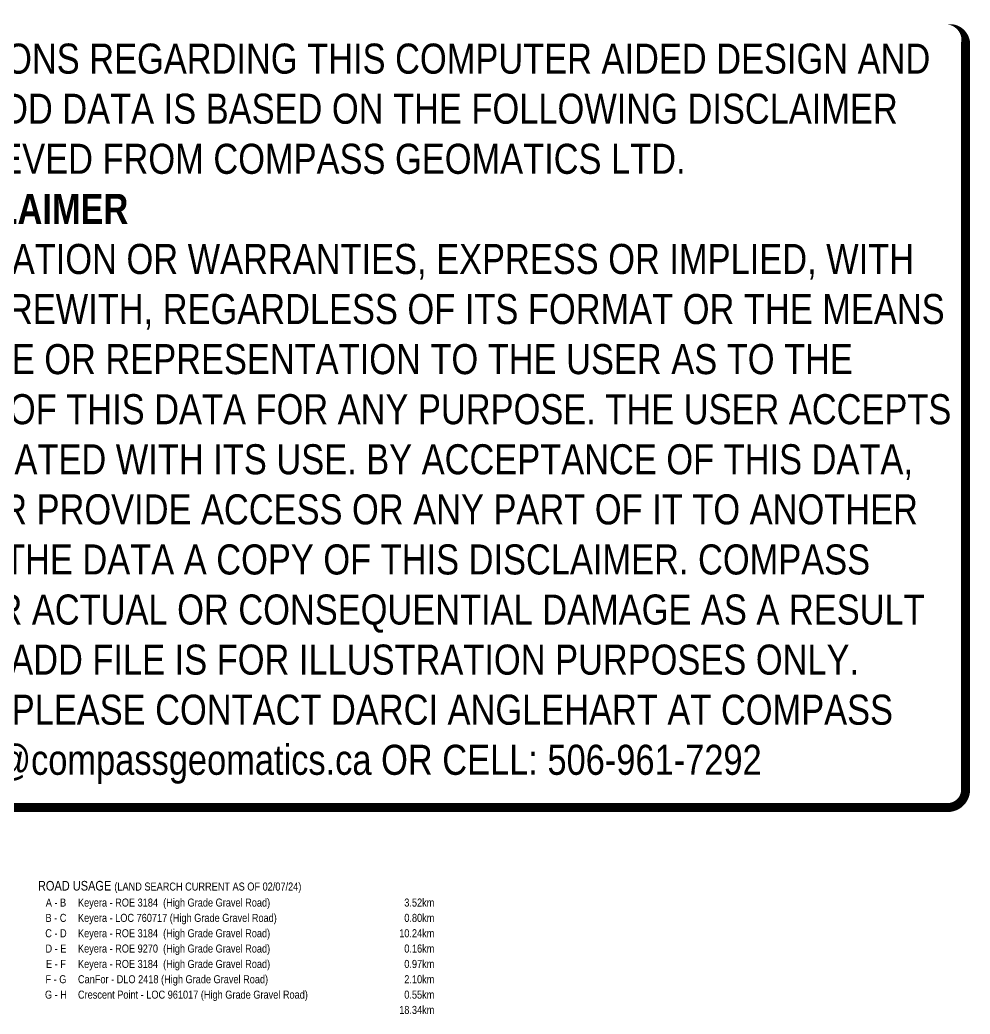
# Model space of a CAD drawing. Extents: x 506959 to 509328, y 6024157 to 6025982.
# Drawn here: x 508142 to 509328, y 6024741 to 6025982 of the extents above; entities that cross this region are included whole.
import ezdxf

# ---------------------------------------------------------------- set-up
doc = ezdxf.new("R2010")
doc.units = 0
doc.header["$LTSCALE"] = 5
doc.linetypes.add('foc-ACCESSROAD', pattern=[3.75, 2.5, -1.25])
doc.layers.add('C-AR', color=13, linetype='foc-ACCESSROAD')
doc.layers.add('CG-NOTES', color=7, linetype='Continuous')
doc.layers.add('DISCLAIMER', color=7, linetype='Continuous', plot=False)
doc.styles.add('0', font='ARIALN.TTF')
doc.styles.add('80', font='ARIALN.TTF', dxfattribs={"height": 10})
doc.styles.add('BOLD', font='ARIALNB.TTF')

# ---------------------------------------------------------------- blocks, each defined once
blk = doc.blocks.new('*T430')
at = {"layer": 'CG-NOTES', "color": 154, "transparency": 16777216, "insert": (2.5, -2.3), "char_height": 11.9938, "width": 494.951, "attachment_point": 1, "style": 'BOLD'}
blk.add_mtext('{\\fArial Narrow|b0|i0|c0|p34;\\C14;ROAD USAGE\\fArial Narrow|b1|i0|c0|p34;\\H0.99999x; \\fArial Narrow|b0|i0|c0|p34;\\H0.83333x;\\C256;(LAND SEARCH CURRENT AS OF 02/07/24)}', dxfattribs=at)
at = {"layer": 'CG-NOTES', "transparency": 16777216, "style": '0'}
for s, insert, char_height, width, attachment_point in [('A - B', (25, -24.3), 9.99, 44.977, 2), ('Keyera - ROE 3184  (High Grade Gravel Road)', (52.5, -24.3), 9.995, 395.003, 1), ('3.52km', (497.4, -24.3), 9.99, 44.977, 3), ('B - C', (25, -43.4), 9.99, 44.977, 2), ('Keyera - LOC 760717 (High Grade Gravel Road)', (52.5, -43.4), 9.995, 395.003, 1), ('0.80km', (497.4, -43.4), 9.99, 44.977, 3), ('C - D', (25, -62.6), 9.99, 44.977, 2), ('Keyera - ROE 3184  (High Grade Gravel Road)', (52.5, -62.6), 9.995, 395.003, 1), ('10.24km', (497.4, -62.6), 9.99, 44.977, 3), ('D - E', (25, -81.7), 9.99, 44.977, 2), ('Keyera - ROE 9270  (High Grade Gravel Road)', (52.5, -81.7), 9.995, 395.003, 1), ('0.16km', (497.4, -81.7), 9.99, 44.977, 3), ('E - F', (25, -100.9), 9.99, 44.977, 2), ('Keyera - ROE 3184  (High Grade Gravel Road)', (52.5, -100.9), 9.995, 395.003, 1), ('0.97km', (497.4, -100.9), 9.99, 44.977, 3), ('F - G', (25, -120), 9.99, 44.977, 2), ('CanFor - DLO 2418 (High Grade Gravel Road)', (52.5, -120), 9.995, 395.003, 1), ('2.10km', (497.4, -120), 9.99, 44.977, 3), ('G - H', (25, -139.2), 9.99, 44.977, 2), ('Crescent Point - LOC 961017 (High Grade Gravel Road)', (52.5, -139.2), 9.995, 395.003, 1), ('0.55km', (497.4, -139.2), 9.99, 44.977, 3), ('18.34km', (497.4, -158.3), 9.99, 44.977, 3)]:
    blk.add_mtext(s, dxfattribs=dict(at, insert=insert, char_height=char_height, width=width, attachment_point=attachment_point))
blk = doc.blocks.new('Disclaimer_Legal')
at = {"layer": 'DISCLAIMER', "color": 254, "flags": 128}
blk.add_lwpolyline([(-3612.9, -1104.6, 37.5, 37.5, 0), (4096.1, -1104.6, 37.5, 37.5, 0.414214), (4171.1, -1029.6, 37.5, 37.5, 0), (4171.1, 2078.7, 37.5, 0, 0.414214), (4096.1, 2153.7, 0, 0, 0), (-3612.9, 2153.7, 0, 0, 0.414214), (-3687.9, 2078.7, 0, 0, 0), (-3687.9, -1029.6, 0, 37.5, 0.414214)], format="xyseb", close=True, dxfattribs=at)
at = {"layer": 'DISCLAIMER', "color": 254, "insert": (241.6, 533.9), "char_height": 125, "width": 7717.568, "attachment_point": 5, "style": '80'}
blk.add_mtext('NOTICE TO THE CORPORATION, PERSON &/OR PERSONS REGARDING THIS COMPUTER AIDED DESIGN AND DRAFTING (CADD) FILES. ACCEPTANCE OF THE CADD DATA IS BASED ON THE FOLLOWING DISCLAIMER WHICH COVERS ALL CADD DATA RECIEVED FROM COMPASS GEOMATICS LTD.\\P{\\fArial Narrow|b1|i0|c0|p34;DISCLAIMER}\\PCOMPASS GEOMATICS LTD. MAKES NO REPRESENTATION OR WARRANTIES, EXPRESS OR IMPLIED, WITH RESPECT TO THE REUSE OF THE DATA PROVIDED HEREWITH, REGARDLESS OF ITS FORMAT OR THE MEANS OF ITS TRANSMISSION. THERE IS NO GUARANTEE OR REPRESENTATION TO THE USER AS TO THE ACCURACY, CURRENCY, SUITABILITY OR RELIABILITY OF THIS DATA FOR ANY PURPOSE. THE USER ACCEPTS THE DATA "AS IS", AND ASSUMES ALL RISKS ASSOCIATED WITH ITS USE. BY ACCEPTANCE OF THIS DATA, THE USER AGREES NOT TO TRANSMIT THIS DATA OR PROVIDE ACCESS OR ANY PART OF IT TO ANOTHER PARTY UNLESS THE USER SHALL INCLUDE WITH THE DATA A COPY OF THIS DISCLAIMER. COMPASS GEOMATICS LTD. ASSUMES NO RESPONSIBILITY FOR ACTUAL OR CONSEQUENTIAL DAMAGE AS A RESULT OF ANY USER\'S RELIANCE ON THIS DATA. THIS CADD FILE IS FOR ILLUSTRATION PURPOSES ONLY.\\PIF YOU REQUIRE MORE ACCURATE INFORMATION, PLEASE CONTACT DARCI ANGLEHART AT COMPASS GEOMATICS LTD. VIA EMAIL: darci.anglehart@compassgeomatics.ca OR CELL: 506-961-7292', dxfattribs=at)

msp = doc.modelspace()

# ---------------------------------------------------------------- block references
msp.add_blockref('*T430', (508162.2, 6024909.6))
at = {"layer": 'C-AR', "color": 1, "xscale": 0.3, "yscale": 0.3, "zscale": 0.3}
msp.add_blockref('Disclaimer_Legal', (508071.5, 6025330.3), dxfattribs=at)

doc.saveas('drawing.dxf')
